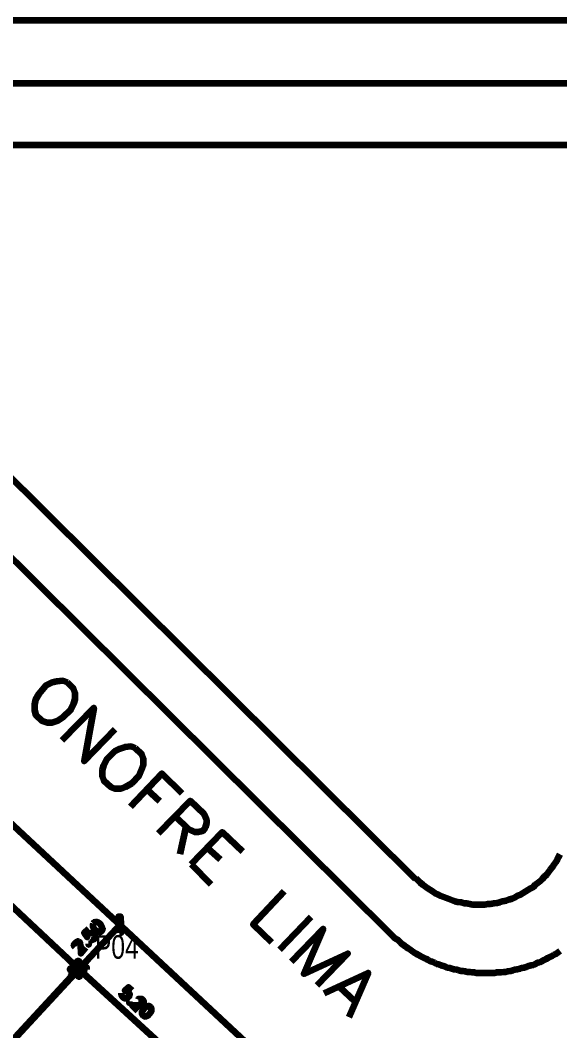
# Model space of a CAD drawing. Header units: inches. Extents: x 1 to 529, y -1 to 335.
# Drawn here: x 285.4 to 352.6, y 208.8 to 334.9 of the extents above; entities that cross this region are included whole.
import ezdxf

# ---------------------------------------------------------------- set-up
doc = ezdxf.new("R2010")
doc.units = ezdxf.units.IN
for name, color, linetype, lineweight in [('H', 7, 'CONTINUOUS', 100), ('P', 250, 'CONTINUOUS', 100), ('Text', 250, 'CONTINUOUS', 100)]:
    doc.layers.add(name, color=color, linetype=linetype, lineweight=lineweight)
doc.styles.get("Standard").update_dxf_attribs({"font": 'txt', "width": 0.75})

msp = doc.modelspace()

# ---------------------------------------------------------------- hatches: boundary and pattern name
at = {"layer": 'H', "linetype": 'CONTINUOUS'}
for points in [[(297.93, 221.07), (297.6, 223.07), (297.73, 221.07), (297.93, 221.07), (297.6, 223.07), (297.87, 223.07)], [(292.8, 215.6), (292.47, 217.53), (292.6, 215.6), (292.8, 215.6), (292.47, 217.53), (292.73, 217.53)], [(292.47, 217.53), (292.8, 215.6), (292.73, 217.53), (292.47, 217.53), (292.8, 215.6), (292.6, 215.6)], [(293.67, 216.73), (291.6, 216.4), (293.67, 216.47), (293.67, 216.73), (291.6, 216.4), (291.6, 216.6)]]:
    msp.add_hatch(color=252, dxfattribs=at).paths.add_polyline_path(points)

# ---------------------------------------------------------------- linework, layer by layer
at = {"layer": 'P', "color": 252, "linetype": 'CONTINUOUS'}
for points in [[(1.2, 334.87), (474.8, 334.87), (474.8, 0), (1.2, 0), (1.2, 334.87)], [(18.07, 327), (466.93, 327), (466.93, 7.87), (18.07, 7.87), (18.07, 327)], [(23.4, 24.27), (370.13, 24.27), (370.13, 319.27), (23.4, 319.27), (23.4, 24.27)], [(183.27, 319.2), (292.67, 216.53)], [(281.67, 41.4), (340.47, 105), (343.67, 109.27), (345.07, 112.27), (346.47, 168.4), (346.47, 170.6), (345.87, 173.4), (345.27, 174.6), (344.2, 177.53), (341.93, 180.8), (340.47, 182.27), (193.6, 319.2)], [(232.53, 319.2), (331.53, 220.93)], [(242.53, 319.2), (334.6, 227.8)], [(334.67, 227.87), (334.93, 227.6), (335.2, 227.33), (335.53, 227.07), (335.8, 226.87), (336.13, 226.6), (336.47, 226.4), (336.8, 226.2), (337.07, 226), (337.4, 225.87), (337.8, 225.67), (338.13, 225.53), (338.47, 225.4), (338.8, 225.27), (339.2, 225.13), (339.53, 225), (339.87, 224.93), (340.27, 224.87), (340.67, 224.73), (341, 224.73), (341.4, 224.67), (341.73, 224.6), (342.13, 224.6), (342.53, 224.6), (342.87, 224.6), (343.27, 224.6), (343.67, 224.67), (344, 224.67), (344.4, 224.73), (344.8, 224.8), (345.13, 224.87), (345.53, 225), (345.93, 225.07), (346.27, 225.2), (346.67, 225.33), (347, 225.47), (347.33, 225.67), (347.67, 225.8), (348, 226), (348.33, 226.2), (348.67, 226.4), (349, 226.6), (349.33, 226.8), (349.6, 227.07), (349.87, 227.27), (350.2, 227.53), (350.47, 227.8), (350.73, 228.07), (351, 228.33), (351.2, 228.6), (351.47, 228.93), (351.67, 229.2), (351.87, 229.53), (352.13, 229.87), (352.33, 230.2), (352.47, 230.47), (352.67, 230.87)], [(292.53, 216.4), (297.87, 222.13)], [(297.73, 221.07), (297.93, 221.07), (297.6, 223.07), (297.73, 221.07)], [(297.93, 221.07), (297.6, 223.07), (297.87, 223.07), (297.93, 221.07)], [(331.53, 220.93), (331.73, 220.73), (331.93, 220.53), (332.13, 220.33), (332.4, 220.2), (332.6, 220), (332.8, 219.8), (333.07, 219.6), (333.27, 219.47), (333.53, 219.27), (333.73, 219.13), (334, 218.93), (334.2, 218.8), (334.47, 218.6), (334.73, 218.47), (334.93, 218.33), (335.2, 218.2), (335.47, 218.07), (335.73, 217.93), (336, 217.8), (336.2, 217.67), (336.47, 217.53), (336.73, 217.47), (337, 217.33), (337.27, 217.2), (337.53, 217.13), (337.8, 217), (338.07, 216.93), (338.33, 216.87), (338.6, 216.73), (338.87, 216.67), (339.13, 216.6), (339.4, 216.53), (339.73, 216.47), (340, 216.4), (340.27, 216.33), (340.53, 216.33), (340.8, 216.27), (341.07, 216.2), (341.4, 216.2), (341.67, 216.13), (341.93, 216.13), (342.2, 216.07), (342.53, 216.07), (342.8, 216.07), (343.07, 216.07), (343.33, 216.07), (343.67, 216.07), (343.93, 216.07), (344.2, 216.07), (344.53, 216.07), (344.8, 216.13), (345.07, 216.13), (345.33, 216.13), (345.67, 216.2), (345.93, 216.2), (346.2, 216.27), (346.53, 216.33), (346.8, 216.4), (347.07, 216.47), (347.33, 216.53), (347.67, 216.6), (347.93, 216.67), (348.2, 216.73), (348.47, 216.8), (348.73, 216.93), (349.07, 217), (349.33, 217.07), (349.6, 217.2), (349.87, 217.33), (350.13, 217.4), (350.4, 217.53), (350.67, 217.67), (350.93, 217.8), (351.13, 217.93), (351.4, 218.07), (351.67, 218.2), (351.93, 218.33), (352.2, 218.47), (352.4, 218.6), (352.67, 218.8)], [(292.6, 215.6), (292.8, 215.6), (292.47, 217.53), (292.6, 215.6)], [(292.8, 215.6), (292.47, 217.53), (292.73, 217.53), (292.8, 215.6)], [(292.73, 217.53), (292.47, 217.53), (292.8, 215.6), (292.73, 217.53)], [(292.47, 217.53), (292.8, 215.6), (292.6, 215.6), (292.47, 217.53)], [(244.67, 164.67), (292.73, 216.67)], [(293.67, 216.47), (293.67, 216.73), (291.6, 216.4), (293.67, 216.47)], [(293.67, 216.73), (291.6, 216.4), (291.6, 216.6), (293.67, 216.73)], [(292.53, 216.6), (303.53, 206.53)]]:
    msp.add_lwpolyline(points, dxfattribs=at)
at = {"layer": 'P', "color": 0, "linetype": 'CONTINUOUS'}
for points in [[(340.13, 173), (338.8, 113.07), (273.47, 42.13), (64.47, 235.6), (112.33, 287.4), (244.8, 164.8), (292.67, 216.53), (340.13, 173)], [(291.27, 252.27), (290.67, 252.47), (289.93, 252.4), (289.33, 252.27), (288.53, 251.87), (287.67, 250.87), (287.27, 250.13), (287.13, 249.53), (287.13, 248.8), (287.33, 248.2), (288.07, 247.47), (288.67, 247.27), (289.4, 247.27), (290, 247.47), (290.73, 247.93), (291.67, 248.87), (292.07, 249.67), (292.2, 250.2), (292.2, 250.93), (292, 251.53), (291.27, 252.27)], [(290.6, 245.07), (294.53, 249.13), (293.33, 242.47), (297.2, 246.47)], [(299.73, 244.07), (299.2, 244.27), (298.4, 244.2), (297.8, 244), (297.13, 243.67), (296.13, 242.67), (295.73, 241.93), (295.6, 241.33), (295.6, 240.6), (295.8, 240), (296.6, 239.27), (297.13, 239.07), (297.93, 239.07), (298.47, 239.27), (299.27, 239.73), (300.2, 240.67), (300.53, 241.47), (300.73, 242), (300.73, 242.73), (300.53, 243.33), (299.73, 244.07)], [(299.13, 236.8), (303, 240.93), (305.53, 238.47)], [(301.13, 238.93), (302.73, 237.47)], [(302.6, 233.47), (306.53, 237.53), (308.27, 235.87), (308.6, 235.13), (308.6, 234.73), (308.4, 234.13), (308.07, 233.73), (307.53, 233.6), (307.13, 233.6), (306.4, 233.93), (304.67, 235.6)], [(306, 234.27), (305.27, 230.87)], [(306.67, 229.6), (310.53, 233.6), (313.07, 231.2)], [(308.67, 231.67), (310.27, 230.2)], [(306.67, 229.6), (309.13, 227.13)], [(318.27, 226.2), (314.4, 222.07), (316.67, 219.87)], [(294.47, 222.2), (294.4, 222), (294.4, 221.8), (294.6, 221.53), (294.73, 221.4), (295.07, 221.2), (295.33, 221.13), (295.47, 221.2), (295.6, 221.33), (295.67, 221.53), (295.6, 221.73), (295.4, 222.07), (295.27, 222.2), (295, 222.4), (294.73, 222.4), (294.53, 222.33), (294.47, 222.2)], [(321.6, 223), (317.67, 218.93)], [(293.87, 221.53), (293.33, 221.07), (293.73, 220.53), (293.73, 220.67), (293.87, 220.87), (294, 221), (294.2, 221.07), (294.4, 221.13), (294.53, 221.07), (294.67, 220.93), (294.73, 220.73), (294.73, 220.53), (294.67, 220.4), (294.53, 220.2), (294.33, 220.13), (294.27, 220.13), (294.13, 220.2)], [(319.2, 217.47), (323.13, 221.53), (320.73, 215.93), (326.2, 218.47), (322.33, 214.47)], [(292.2, 219.27), (292.13, 219.33), (292.07, 219.47), (292.07, 219.53), (292.13, 219.67), (292.33, 219.87), (292.47, 219.93), (292.53, 220), (292.67, 219.93), (292.8, 219.87), (292.8, 219.67), (292.87, 219.47), (292.93, 218.47), (293.53, 219.2)], [(293.87, 219.67), (293.87, 219.6), (293.93, 219.6), (293.93, 219.67), (293.87, 219.67)], [(291.6, 215.6), (293.67, 217.53)], [(291.6, 217.53), (293.67, 215.6)], [(293.33, 216.53), (293.33, 216.8), (293.13, 217.07), (292.93, 217.2), (292.67, 217.27), (292.4, 217.2), (292.2, 217.07), (292, 216.8), (292, 216.53), (292, 216.27), (292.2, 216.07), (292.4, 215.93), (292.67, 215.87), (292.93, 215.93), (293.13, 216.07), (293.33, 216.27), (293.33, 216.53)], [(323.27, 213.53), (328.73, 216.07), (326.33, 210.53)], [(299.33, 213.87), (298.87, 214.27), (298.4, 213.87), (298.47, 213.87), (298.67, 213.8), (298.8, 213.67), (299, 213.47), (299, 213.27), (298.87, 213.07), (298.8, 213), (298.6, 212.87), (298.4, 212.87), (298.2, 213), (298.07, 213.13), (298, 213.33), (298, 213.4), (298, 213.53)], [(325.13, 214.33), (327.07, 212.47)], [(299, 212.47), (298.93, 212.47), (298.93, 212.33), (299, 212.33), (299, 212.47)], [(300.07, 212.73), (300.13, 212.8), (300.27, 212.8), (300.4, 212.8), (300.53, 212.8), (300.73, 212.6), (300.73, 212.47), (300.73, 212.33), (300.73, 212.2), (300.6, 212.13), (300.53, 212.07), (300.27, 212), (299.33, 212), (300, 211.33)], [(301.6, 211.8), (301.4, 211.93), (301.13, 211.87), (300.87, 211.67), (300.73, 211.47), (300.53, 211.2), (300.53, 210.93), (300.6, 210.8), (300.73, 210.73), (300.87, 210.6), (301.13, 210.67), (301.4, 210.87), (301.53, 211), (301.73, 211.27), (301.73, 211.53), (301.67, 211.73), (301.6, 211.8)]]:
    msp.add_lwpolyline(points, dxfattribs=at)

# ---------------------------------------------------------------- texts
at = {"layer": 'Text', "color": 0, "linetype": 'CONTINUOUS', "insert": (294.67, 219.27), "char_height": 2.9333, "width": 9.4667, "attachment_point": 4}
msp.add_mtext('{\\fHelvetica|b0|i0|c1|p15;P04}', dxfattribs=at)

doc.saveas('drawing.dxf')
